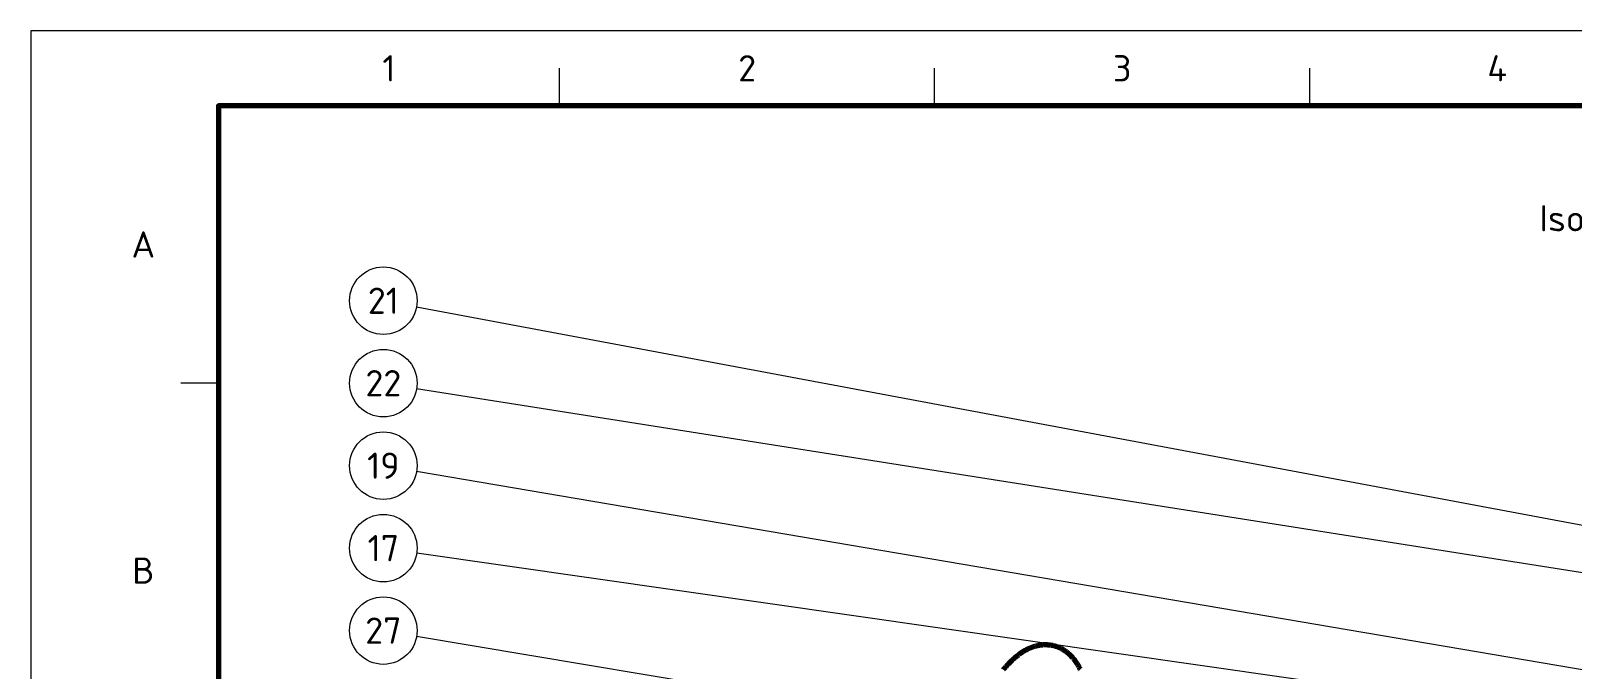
# Model space of a CAD drawing. Header units: millimetres. Extents: x 0 to 841, y 0 to 594.
# Drawn here: x 0 to 205.5, y 508.9 to 594 of the extents above; entities that cross this region are included whole.
import ezdxf
from ezdxf.enums import TextEntityAlignment as Align

# ---------------------------------------------------------------- set-up
doc = ezdxf.new("R2010")
doc.units = ezdxf.units.MM
for name, color, linetype, lineweight in [('01-VISIBLE', 7, 'CONTINUOUS', 70), ('06-TEXTO', 7, 'CONTINUOUS', 25), ('07-RECUADRO', 7, 'CONTINUOUS', 70), ('08-FINA', 5, 'CONTINUOUS', 18)]:
    doc.layers.add(name, color=color, linetype=linetype, lineweight=lineweight)
doc.styles.add('ISO3098', font='isocpeur.ttf')

msp = doc.modelspace()

# ---------------------------------------------------------------- linework, layer by layer
at = {"layer": '01-VISIBLE'}
msp.add_lwpolyline([(129.69, 508.83), (129.74, 508.9), (129.8, 508.96), (129.85, 509.02), (129.9, 509.08), (129.95, 509.14), (130.01, 509.2), (130.06, 509.26), (130.11, 509.32), (130.17, 509.38), (130.22, 509.44), (130.28, 509.5), (130.33, 509.55), (130.39, 509.61), (130.44, 509.67), (130.5, 509.73), (130.56, 509.78), (130.61, 509.84), (130.67, 509.9), (130.73, 509.95), (130.78, 510.01), (130.84, 510.06), (130.9, 510.12), (130.96, 510.17), (131.02, 510.23), (131.08, 510.28), (131.14, 510.33), (131.2, 510.39), (131.26, 510.44), (131.32, 510.49), (131.38, 510.54), (131.45, 510.59), (131.51, 510.64), (131.57, 510.69), (131.64, 510.74), (131.7, 510.79), (131.76, 510.84), (131.83, 510.89), (131.89, 510.93), (131.96, 510.98), (132.02, 511.02), (132.09, 511.07), (132.16, 511.11), (132.23, 511.16), (132.29, 511.2), (132.36, 511.24), (132.43, 511.28), (132.5, 511.33), (132.57, 511.37), (132.64, 511.4), (132.71, 511.44), (132.78, 511.48), (132.85, 511.52), (132.92, 511.55), (133, 511.59), (133.07, 511.62), (133.14, 511.66), (133.21, 511.69), (133.29, 511.72), (133.36, 511.75), (133.44, 511.78), (133.51, 511.81), (133.59, 511.83), (133.66, 511.86), (133.74, 511.89), (133.82, 511.91), (133.89, 511.93), (133.97, 511.95), (134.05, 511.97), (134.13, 511.99), (134.2, 512.01), (134.28, 512.03), (134.36, 512.05), (134.44, 512.06), (134.52, 512.07), (134.6, 512.09), (134.68, 512.1), (134.76, 512.11), (134.84, 512.11), (134.92, 512.12), (135, 512.13), (135.08, 512.13), (135.16, 512.13), (135.24, 512.13), (135.32, 512.13), (135.4, 512.13), (135.48, 512.13), (135.56, 512.12), (135.64, 512.12), (135.72, 512.11), (135.8, 512.1), (135.88, 512.09), (135.96, 512.08), (136.04, 512.07), (136.12, 512.05), (136.2, 512.04), (136.27, 512.02), (136.35, 512), (136.43, 511.98), (136.51, 511.96), (136.58, 511.94), (136.66, 511.92), (136.74, 511.89), (136.81, 511.86), (136.89, 511.84), (136.96, 511.81), (137.04, 511.78), (137.11, 511.74), (137.18, 511.71), (137.26, 511.68), (137.33, 511.64), (137.4, 511.6), (137.47, 511.56), (137.54, 511.52), (137.61, 511.48), (137.68, 511.44), (137.74, 511.4), (137.81, 511.36), (137.88, 511.31), (137.94, 511.26), (138.01, 511.22), (138.07, 511.17), (138.13, 511.12), (138.2, 511.07), (138.26, 511.02), (138.32, 510.96), (138.38, 510.91), (138.44, 510.86), (138.5, 510.8), (138.56, 510.75), (138.61, 510.69), (138.67, 510.63), (138.72, 510.57), (138.78, 510.52), (138.83, 510.46), (138.88, 510.4), (138.94, 510.33), (138.99, 510.27), (139.04, 510.21), (139.09, 510.15), (139.14, 510.08), (139.18, 510.02), (139.23, 509.95), (139.28, 509.89), (139.32, 509.82), (139.37, 509.76), (139.41, 509.69), (139.46, 509.62), (139.5, 509.55), (139.54, 509.49), (139.58, 509.42), (139.62, 509.35), (139.66, 509.28), (139.7, 509.21), (139.74, 509.14), (139.78, 509.07), (139.82, 509), (139.85, 508.92), (139.89, 508.85)], dxfattribs=at)
at = {"layer": '07-RECUADRO'}
msp.add_lwpolyline([(25, 10), (831, 10), (831, 584), (25, 584)], close=True, dxfattribs=at)
at = {"layer": '08-FINA'}
for p, q in [((70.5, 584), (70.5, 589)), ((120.5, 584), (120.5, 589)), ((170.5, 584), (170.5, 589)), ((51.42, 557.17), (324.59, 506)), ((25, 547), (20, 547)), ((51.44, 546.3), (304.64, 506.28)), ((51.44, 535.25), (312.98, 490.78)), ((51.45, 524.36), (309.79, 487.37)), ((51.44, 513.26), (137.99, 498.77))]:
    msp.add_line(p, q, dxfattribs=at)
msp.add_lwpolyline([(0, 0), (841, 0), (841, 594), (0, 594)], close=True, dxfattribs=at)
for centre in [(47, 558), (47, 547), (47, 536), (47, 525), (47, 514)]:
    msp.add_circle(centre, 4.5, dxfattribs=at)

# ---------------------------------------------------------------- texts
at = {"layer": '06-TEXTO', "style": 'ISO3098'}
for s, p in [('1', (47.75, 589)), ('2', (95.5, 589)), ('3', (145.5, 589)), ('4', (195.5, 589)), ('Isometría explosionada por subconjunto, escala 1:5. Globo = posición del plano FL_MAT_ABC_100kg = código ABC100-NN', (332, 569)), ('A', (15, 565.5)), ('21', (47, 558)), ('22', (47, 547)), ('19', (47, 536)), ('17', (47, 525)), ('B', (15, 522)), ('27', (47, 514))]:
    msp.add_text(s, height=3.5, dxfattribs=at).set_placement(p, align=Align.MIDDLE_CENTER)

doc.saveas('drawing.dxf')
